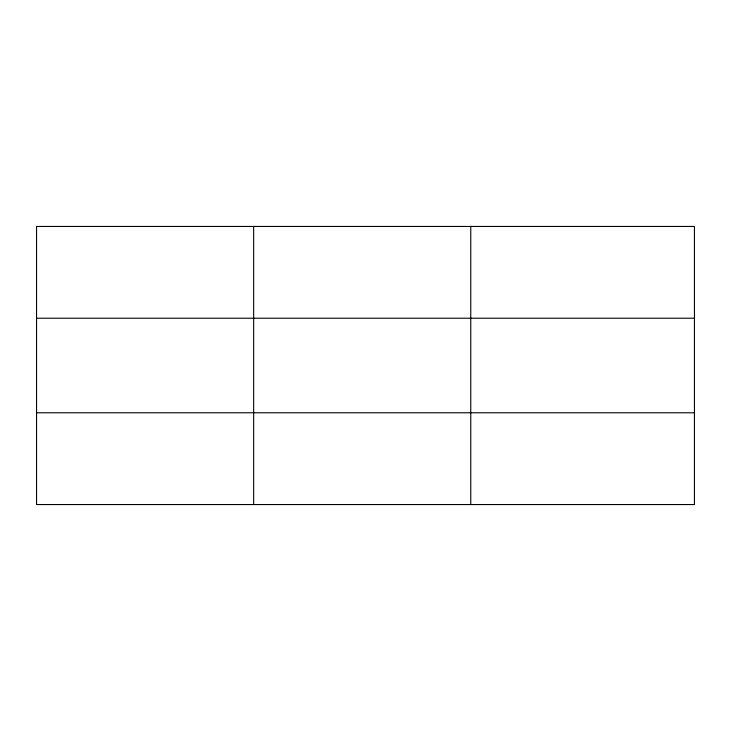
<?xml version="1.0" encoding="UTF-8"?>
<svg xmlns="http://www.w3.org/2000/svg" width="731" height="731" viewBox="0 0 731 731"><rect width="100%" height="100%" fill="white"/><g stroke="black" fill="none" stroke-linecap="round" stroke-linejoin="round"><path stroke-width="1.1" d="M253.657 504.545L253.657 226.455M470.764 504.545L470.764 226.455M694.45 318.223L694.45 226.455L36.55 226.455L36.55 504.545L694.45 504.545L694.45 318.223L36.55 318.223M36.55 412.777L694.45 412.777"/></g></svg>
